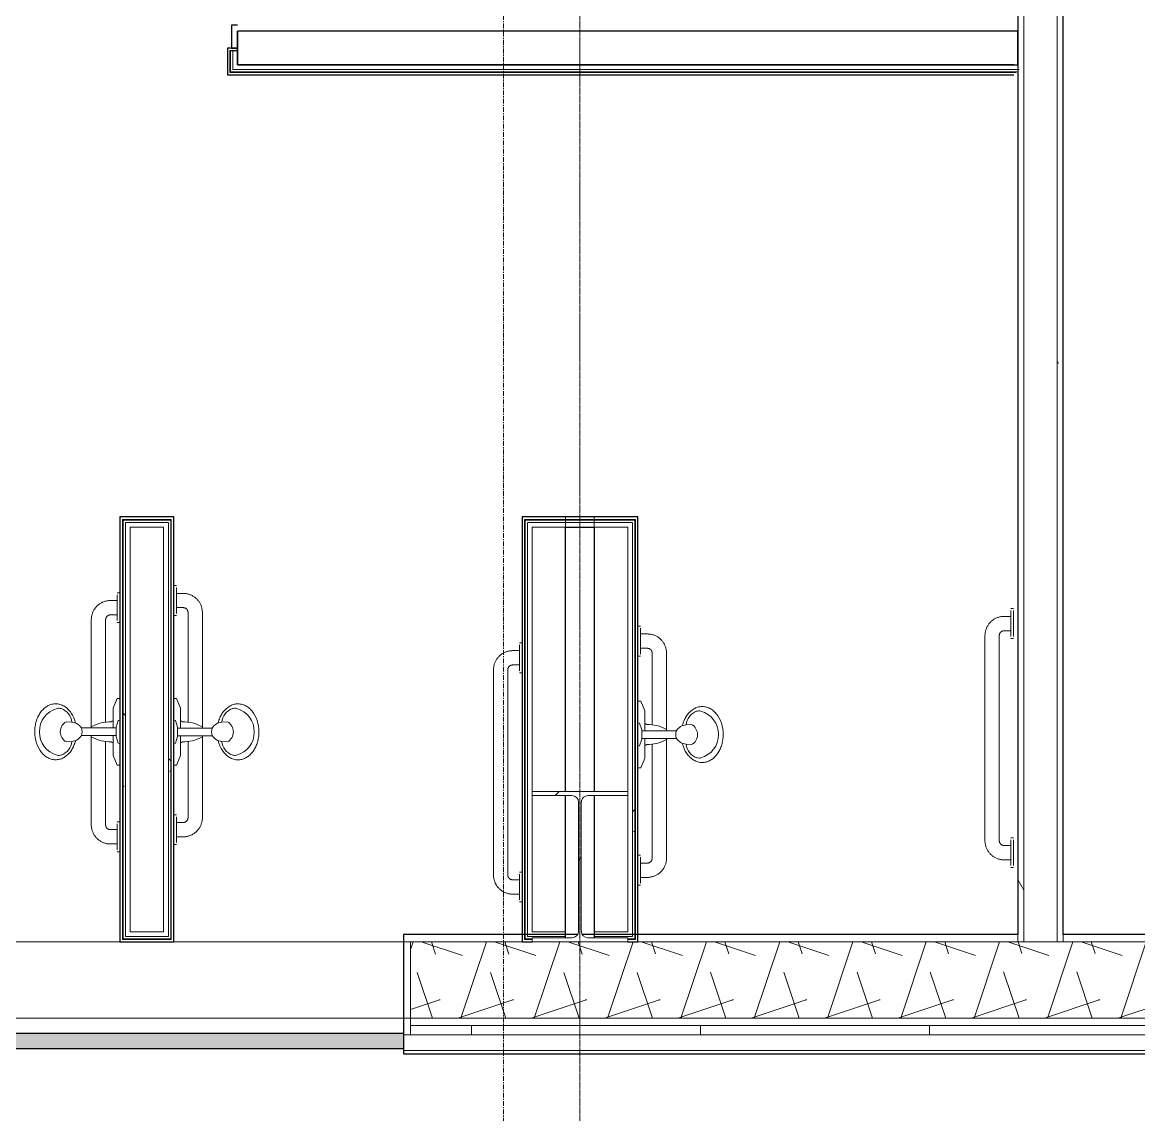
# Model space of a CAD drawing. Header units: inches. Extents: x 25557 to 33164, y -23509 to -20035.
# Drawn here: x 31565.3 to 31682.2, y -22805.4 to -22691 of the extents above; entities that cross this region are included whole.
import ezdxf

# ---------------------------------------------------------------- set-up
doc = ezdxf.new("R2010")
doc.units = ezdxf.units.IN
doc.header["$MEASUREMENT"] = 0
doc.linetypes.add('Grid Line 1_2_', pattern=[0.875, 0.5, -0.125, 0.125, -0.125])
for name, color, linetype, lineweight in [('A-WALL', 113, 'Continuous', 25), ('A-WALL-PATT', 111, 'Continuous', 25), ('I-WALL', 2, 'Continuous', 9), ('L-SITE-WALL', 31, 'Continuous', 9), ('P-SANR-FIXT', 6, 'Continuous', 9), ('Q-SPCQ', 91, 'Continuous', 9), ('S-BEAM', 12, 'Continuous', 9), ('S-COLS', 52, 'Continuous', 9), ('S-GRID', 1, 'Continuous', 9)]:
    doc.layers.add(name, color=color, linetype=linetype, lineweight=lineweight)
pattern_1 = [(296.565, (5961.12, 17.28), (0.0001, 115.19999), [12.88, -244.715]), (33.69, (5966.88, 5.76), (-0.00014, 115.19958), [20.768, -394.592]), (33.69, (6082.08, 5.76), (-0.00014, 115.19958), [20.768, -394.592]), (33.69, (6197.28, 5.76), (-0.00014, 115.19958), [20.768, -394.592]), (116.565, (5984.16, 17.28), (0.0001, 115.19999), [12.88, -244.715]), (213.69, (5978.4, 28.8), (-0.00014, 115.19958), [20.768, -394.592]), (213.69, (6093.6, 28.8), (-0.00014, 115.19958), [20.768, -394.592]), (213.69, (6208.8, 28.8), (-0.00014, 115.19958), [20.768, -394.592]), (26.565, (6007.2, 17.28), (0.0001, 115.2), [25.76, -231.836]), (26.565, (6122.4, 17.28), (0.0001, 115.2), [25.76, -231.836]), (270, (6030.24, 28.8), (115.2, 7e-15), [11.52, -103.68]), (225, (6030.24, 17.28), (-1e-14, 115.20042), [16.292, -146.626]), (135, (6018.72, 5.76), (1e-14, 115.20042), [16.292, -146.626]), (288.435, (5984.16, 51.84), (-0.00042, 115.19956), [18.215, -346.08]), (18.435, (5989.92, 34.56), (-0.0004, 115.19956), [18.215, -346.08]), (18.435, (6105.12, 34.56), (-0.0004, 115.19956), [18.215, -346.08]), (18.435, (6220.32, 34.56), (-0.0004, 115.19956), [18.215, -346.08]), (135, (6007.2, 40.32), (1e-14, 115.20042), [16.292, -146.626]), (180, (5995.68, 51.84), (-1e-14, -115.2), [11.52, -103.68]), (251.565, (5955.36, 80.64), (0.00042, 115.19956), [18.215, -346.08]), (315, (5949.6, 63.36), (-1e-14, 115.20042), [16.292, -146.626]), (71.565, (5961.12, 51.84), (0.00042, 115.19956), [18.215, -346.08]), (135, (5966.88, 69.12), (1e-14, 115.20042), [16.292, -146.626]), (225, (6001.44, 80.64), (-1e-14, 115.20042), [16.292, -146.626]), (123.69, (5989.92, 69.12), (-0.00014, 115.19958), [20.768, -394.592]), (123.69, (6105.12, 69.12), (-0.00014, 115.19958), [20.768, -394.592]), (26.565, (5978.4, 86.4), (0.0001, 115.2), [12.88, -244.715]), (26.565, (6093.6, 86.4), (0.0001, 115.2), [12.88, -244.715]), (315, (5989.92, 92.16), (-1e-14, 115.20042), [16.292, -146.626]), (213.69, (6041.76, 109.44), (-0.00014, 115.19958), [20.768, -394.592]), (213.69, (6156.96, 109.44), (-0.00014, 115.19958), [20.768, -394.592]), (213.69, (6272.16, 109.44), (-0.00014, 115.19958), [20.768, -394.592]), (296.565, (6024.48, 97.92), (0.0001, 115.19999), [12.88, -244.715]), (45, (6030.24, 86.4), (1e-14, 115.20042), [16.292, -146.626]), (90, (6041.76, 97.92), (-115.2, 7e-15), [11.52, -103.68]), (213.69, (5989.92, 115.2), (-0.00014, 115.19958), [20.768, -394.592]), (213.69, (6105.12, 115.2), (-0.00014, 115.19958), [20.768, -394.592]), (213.69, (6220.32, 115.2), (-0.00014, 115.19958), [20.768, -394.592]), (315, (5972.64, 103.68), (-1e-14, 115.20042), [8.146, -154.772]), (26.565, (5978.4, 97.92), (0.0001, 115.2), [12.88, -244.715]), (26.565, (6093.6, 97.92), (0.0001, 115.2), [12.88, -244.715]), (90, (5989.92, 103.68), (-115.2, 7e-15), [11.52, -103.68]), (333.435, (5943.84, 109.44), (-0.0001, 115.2), [12.88, -244.715]), (333.435, (6059.04, 109.44), (-0.0001, 115.2), [12.88, -244.715]), (243.435, (5955.36, 103.68), (-0.0001, 115.19999), [12.88, -244.715]), (161.565, (5949.6, 92.16), (0.0004, 115.19956), [18.215, -346.08]), (161.565, (6064.8, 92.16), (0.0004, 115.19956), [18.215, -346.08]), (161.565, (6180, 92.16), (0.0004, 115.19956), [18.215, -346.08]), (45, (5932.32, 97.92), (1e-14, 115.20042), [16.292, -146.626]), (26.565, (5938.08, 0), (0.0001, 115.2), [12.88, -244.715]), (26.565, (6053.28, 0), (0.0001, 115.2), [12.88, -244.715]), (116.565, (5949.6, 5.76), (0.0001, 115.19999), [12.88, -244.715]), (206.565, (5943.84, 17.28), (0.0001, 115.2), [12.88, -244.715]), (206.565, (6059.04, 17.28), (0.0001, 115.2), [12.88, -244.715]), (296.565, (5932.32, 11.52), (0.0001, 115.19999), [12.88, -244.715]), (14.036, (6018.72, 51.84), (0.0005, 115.19957), [23.749, -451.233]), (14.036, (6133.92, 51.84), (0.0005, 115.19957), [23.749, -451.233]), (14.036, (6249.12, 51.84), (0.0005, 115.19957), [23.749, -451.233]), (14.036, (6364.32, 51.84), (0.0005, 115.19957), [23.749, -451.233]), (135, (6041.76, 57.6), (1e-14, 115.20042), [16.292, -146.626]), (198.435, (6030.24, 69.12), (-0.0004, 115.19956), [18.215, -346.08]), (198.435, (6145.44, 69.12), (-0.0004, 115.19956), [18.215, -346.08]), (198.435, (6260.64, 69.12), (-0.0004, 115.19956), [18.215, -346.08]), (296.565, (6012.96, 63.36), (0.0001, 115.19999), [12.88, -244.715]), (333.435, (5938.08, 34.56), (-0.0001, 115.2), [12.88, -244.715]), (333.435, (6053.28, 34.56), (-0.0001, 115.2), [12.88, -244.715]), (45, (5949.6, 28.8), (1e-14, 115.20042), [8.146, -154.772]), (116.565, (5955.36, 34.56), (0.0001, 115.19999), [12.88, -244.715]), (225, (5949.6, 46.08), (-1e-14, 115.20042), [16.292, -146.626])]
pattern_2 = [(0, (5932.319, 0), (61.44, 15.36), [2.534, -43.546, 2.534, -43.546, -245.76]), (0, (5932.319, 0), (61.44, 15.36), [-92.16, 2.534, -89.626, 2.534, -43.546, -107.52]), (0, (5932.319, 0), (61.44, 15.36), [-230.4, 2.534, -28.186, 2.534, -74.266]), (120, (5955.359, 7.68), (-44.02215, 45.528601), [2.534, -43.546, 2.534, -43.546, -245.76]), (120, (5955.359, 7.68), (-44.02215, 45.528601), [-92.16, 2.534, -89.626, 2.534, -43.546, -107.52]), (120, (5955.359, 7.68), (-44.02215, 45.528601), [-230.4, 2.534, -28.186, 2.534, -74.266]), (240, (5963.039, 38.4), (-17.41785, -60.888601), [2.534, -43.546, 2.534, -43.546, -245.76]), (240, (5963.039, 38.4), (-17.41785, -60.888601), [-92.16, 2.534, -89.626, 2.534, -43.546, -107.52]), (240, (5963.039, 38.4), (-17.41785, -60.888601), [-230.4, 2.534, -28.186, 2.534, -74.266])]

# ---------------------------------------------------------------- blocks, each defined once
blk = doc.blocks.new('Shower-Kohler-Devonshire-T396_4X - Oil Rubbed Bronze-74810-Overall Floor Plan')
at = {"layer": 'P-SANR-FIXT', "color": 7}
for p, q in [((25348.99, -22762.82), (25349.39, -22761.8)), ((25349.39, -22761.8), (25349.7, -22761.8)), ((25348.99, -22764.9), (25348.99, -22762.82)), ((25344.66, -22764.3), (25344.08, -22764.25)), ((25348.79, -22764.26), (25348.88, -22764.19)), ((25348.88, -22764.19), (25348.99, -22764.18)), ((25348.99, -22764.18), (25348.99, -22764.9)), ((25349.52, -22764.11), (25349.29, -22764.81)), ((25349.29, -22764.81), (25349.29, -22765.8)), ((25349.7, -22764.08), (25349.52, -22764.11)), ((25349.7, -22766.53), (25349.7, -22764.08)), ((25349.29, -22764.9), (25345.66, -22764.9)), ((25345.66, -22765.7), (25349.29, -22765.7)), ((25348.99, -22765.7), (25348.99, -22766.43)), ((25348.99, -22767.79), (25348.99, -22765.7)), ((25349.29, -22765.7), (25349.29, -22764.9)), ((25349.29, -22765.8), (25349.52, -22766.5)), ((25344.66, -22766.31), (25344.08, -22766.36)), ((25348.88, -22766.42), (25348.79, -22766.35)), ((25348.99, -22766.43), (25348.88, -22766.42)), ((25349.52, -22766.5), (25349.7, -22766.53)), ((25349.39, -22768.8), (25348.99, -22767.79)), ((25349.7, -22768.8), (25349.39, -22768.8))]:
    blk.add_line(p, q, dxfattribs=at)
for centre, radius, start, end in [((25343.73, -22765.24), 2.46, 104.2492, 181.4021), ((25343.3, -22763.57), 0.733, 70.6758, 104.2492), ((25342.99, -22764.46), 1.68, 5.4779, 70.6758), ((25344.65, -22765.3), 1.2, 118.3395, 241.6605), ((25344.61, -22765.51), 1.21, 30.1013, 87.8987), ((25346.76, -22764.83), 0.0912, 90, 180), ((25348.64, -22768.13), 3.87, 87.8961, 119.0484), ((25343.73, -22765.36), 2.46, 178.5979, 255.7508), ((25344.61, -22765.1), 1.21, 272.1013, 329.8987), ((25344.58, -22765.3), 1.15, 339.669, 20.331), ((25346.76, -22765.77), 0.0912, 180, 270), ((25348.64, -22762.48), 3.87, 240.9516, 272.1039), ((25342.99, -22766.15), 1.68, 289.3242, 354.5221), ((25343.3, -22767.04), 0.733, 255.7508, 289.3242)]:
    blk.add_arc(centre, radius, start, end, dxfattribs=at)
for points, knots in [([(25342.96, -22768.23), (25342.81, -22768.23), (25342.51, -22768.19), (25342.06, -22768), (25341.66, -22767.69), (25341.21, -22767.14), (25340.81, -22766.24), (25340.74, -22765.31), (25340.81, -22764.73), (25340.86, -22764.47), (25340.92, -22764.22), (25341, -22763.97), (25341.1, -22763.74), (25341.22, -22763.52), (25341.35, -22763.31), (25341.49, -22763.12), (25341.65, -22762.95), (25341.81, -22762.8), (25341.99, -22762.67), (25342.18, -22762.56), (25342.37, -22762.48), (25342.63, -22762.4), (25342.83, -22762.37), (25342.96, -22762.37)], [0, 0, 0, 0, 0.066667, 0.133333, 0.2, 0.266667, 0.4, 0.533333, 0.5625, 0.591667, 0.620833, 0.65, 0.679167, 0.708333, 0.7375, 0.766667, 0.795833, 0.825, 0.854167, 0.883333, 0.9125, 0.941667, 1, 1, 1, 1]), ([(25342.96, -22762.37), (25343.12, -22762.37), (25343.42, -22762.42), (25343.86, -22762.61), (25344.26, -22762.91), (25344.72, -22763.46), (25344.96, -22764), (25345.05, -22764.39)], [0, 0, 0, 0, 0.0666667, 0.1333333, 0.2, 0.2666667, 0.3990872, 0.3990872, 0.3990872, 0.3990872]), ([(25345.05, -22766.22), (25345.04, -22766.27), (25345, -22766.42), (25344.92, -22766.64), (25344.82, -22766.87), (25344.71, -22767.09), (25344.58, -22767.29), (25344.44, -22767.48), (25344.28, -22767.65), (25344.11, -22767.8), (25343.94, -22767.94), (25343.75, -22768.04), (25343.56, -22768.13), (25343.3, -22768.21), (25343.1, -22768.23), (25342.96, -22768.23)], [0.6009128, 0.6009128, 0.6009128, 0.6009128, 0.6208333, 0.65, 0.6791667, 0.7083333, 0.7375, 0.7666667, 0.7958333, 0.825, 0.8541667, 0.8833333, 0.9125, 0.9416667, 1, 1, 1, 1])]:
    blk.add_open_spline(points, degree=3, knots=knots, dxfattribs=at)
blk = doc.blocks.new('817_Grab_Bars - 8170-001240-V55-Overall Floor Plan')
at = {"layer": 'Q-SPCQ', "color": 7}
for p, q in [((25643.2, -22750.74), (25642.92, -22750.74)), ((25642.92, -22751.55), (25642.2, -22751.55)), ((25642.92, -22752.3), (25642.92, -22750.95)), ((25642.2, -22753.05), (25642.92, -22753.05)), ((25642.92, -22753.66), (25642.92, -22752.3)), ((25640.2, -22753.55), (25640.2, -22764.8)), ((25641.7, -22764.29), (25641.7, -22753.55)), ((25642.92, -22753.87), (25643.2, -22753.87)), ((25640.2, -22765.81), (25640.2, -22775.05)), ((25641.7, -22775.05), (25641.7, -22766.32)), ((25643.2, -22774.74), (25642.92, -22774.74)), ((25642.92, -22776.3), (25642.92, -22774.95)), ((25642.92, -22775.55), (25642.2, -22775.55)), ((25642.92, -22777.66), (25642.92, -22776.3)), ((25642.2, -22777.05), (25642.92, -22777.05)), ((25642.92, -22777.87), (25643.2, -22777.87))]:
    blk.add_line(p, q, dxfattribs=at)
at = {"layer": 'Q-SPCQ', "color": 7, "flags": 128}
for points in [[(25642.2, -22751.55), (25642.12, -22751.55), (25642.04, -22751.56), (25641.96, -22751.57), (25641.88, -22751.58), (25641.81, -22751.59), (25641.73, -22751.61), (25641.65, -22751.63), (25641.57, -22751.65), (25641.5, -22751.68), (25641.42, -22751.71), (25641.35, -22751.74), (25641.28, -22751.78), (25641.21, -22751.82), (25641.14, -22751.86), (25641.07, -22751.9), (25641.01, -22751.95), (25640.95, -22752), (25640.88, -22752.05), (25640.82, -22752.1), (25640.77, -22752.16), (25640.71, -22752.22), (25640.66, -22752.28), (25640.61, -22752.34), (25640.56, -22752.41), (25640.52, -22752.47), (25640.48, -22752.54), (25640.44, -22752.61), (25640.4, -22752.68), (25640.37, -22752.75), (25640.34, -22752.83), (25640.31, -22752.9), (25640.29, -22752.98), (25640.27, -22753.06), (25640.25, -22753.13), (25640.23, -22753.21), (25640.22, -22753.29), (25640.21, -22753.37), (25640.21, -22753.45), (25640.2, -22753.53), (25640.2, -22753.55)], [(25641.7, -22753.55), (25641.7, -22753.53), (25641.7, -22753.51), (25641.71, -22753.49), (25641.71, -22753.47), (25641.71, -22753.45), (25641.72, -22753.43), (25641.72, -22753.41), (25641.73, -22753.4), (25641.73, -22753.38), (25641.74, -22753.36), (25641.75, -22753.34), (25641.76, -22753.32), (25641.77, -22753.3), (25641.78, -22753.29), (25641.79, -22753.27), (25641.8, -22753.25), (25641.81, -22753.24), (25641.83, -22753.22), (25641.84, -22753.21), (25641.85, -22753.19), (25641.87, -22753.18), (25641.88, -22753.17), (25641.9, -22753.16), (25641.92, -22753.14), (25641.93, -22753.13), (25641.95, -22753.12), (25641.97, -22753.11), (25641.98, -22753.1), (25642, -22753.09), (25642.02, -22753.09), (25642.04, -22753.08), (25642.06, -22753.07), (25642.08, -22753.07), (25642.1, -22753.06), (25642.12, -22753.06), (25642.14, -22753.06), (25642.16, -22753.05), (25642.18, -22753.05), (25642.2, -22753.05), (25642.2, -22753.05)], [(25640.2, -22775.05), (25640.2, -22775.13), (25640.21, -22775.21), (25640.22, -22775.29), (25640.23, -22775.37), (25640.24, -22775.45), (25640.26, -22775.53), (25640.28, -22775.61), (25640.3, -22775.68), (25640.33, -22775.76), (25640.36, -22775.83), (25640.39, -22775.9), (25640.43, -22775.98), (25640.47, -22776.05), (25640.51, -22776.12), (25640.55, -22776.18), (25640.6, -22776.25), (25640.65, -22776.31), (25640.7, -22776.37), (25640.75, -22776.43), (25640.81, -22776.49), (25640.87, -22776.54), (25640.93, -22776.59), (25640.99, -22776.64), (25641.06, -22776.69), (25641.12, -22776.74), (25641.19, -22776.78), (25641.26, -22776.82), (25641.33, -22776.85), (25641.4, -22776.89), (25641.48, -22776.92), (25641.55, -22776.94), (25641.63, -22776.97), (25641.71, -22776.99), (25641.78, -22777.01), (25641.86, -22777.02), (25641.94, -22777.04), (25642.02, -22777.04), (25642.1, -22777.05), (25642.18, -22777.05), (25642.2, -22777.05)], [(25642.2, -22775.55), (25642.18, -22775.55), (25642.16, -22775.55), (25642.14, -22775.55), (25642.12, -22775.55), (25642.1, -22775.54), (25642.08, -22775.54), (25642.06, -22775.53), (25642.05, -22775.53), (25642.03, -22775.52), (25642.01, -22775.51), (25641.99, -22775.51), (25641.97, -22775.5), (25641.95, -22775.49), (25641.94, -22775.48), (25641.92, -22775.47), (25641.9, -22775.45), (25641.89, -22775.44), (25641.87, -22775.43), (25641.86, -22775.42), (25641.84, -22775.4), (25641.83, -22775.39), (25641.82, -22775.37), (25641.8, -22775.36), (25641.79, -22775.34), (25641.78, -22775.32), (25641.77, -22775.31), (25641.76, -22775.29), (25641.75, -22775.27), (25641.74, -22775.25), (25641.74, -22775.23), (25641.73, -22775.22), (25641.72, -22775.2), (25641.72, -22775.18), (25641.71, -22775.16), (25641.71, -22775.14), (25641.71, -22775.12), (25641.7, -22775.1), (25641.7, -22775.08), (25641.7, -22775.06), (25641.7, -22775.05)]]:
    blk.add_lwpolyline(points, dxfattribs=at)
blk = doc.blocks.new('817_Grab_Bars - 8170-001240-V56-Overall Floor Plan')
at = {"layer": 'Q-SPCQ', "color": 7}
for p, q in [((25649.11, -22749.99), (25648.83, -22749.99)), ((25649.11, -22750.2), (25649.11, -22751.55)), ((25649.83, -22750.8), (25649.11, -22750.8)), ((25649.11, -22751.55), (25649.11, -22752.91)), ((25648.83, -22753.12), (25649.11, -22753.12)), ((25649.11, -22752.3), (25649.83, -22752.3)), ((25650.33, -22752.8), (25650.33, -22764.29)), ((25651.83, -22764.8), (25651.83, -22752.8)), ((25651.83, -22774.3), (25651.83, -22765.81)), ((25650.33, -22766.32), (25650.33, -22774.3)), ((25649.11, -22773.99), (25648.83, -22773.99)), ((25649.11, -22774.2), (25649.11, -22775.55)), ((25649.83, -22774.8), (25649.11, -22774.8)), ((25649.11, -22775.55), (25649.11, -22776.91)), ((25649.11, -22776.3), (25649.83, -22776.3)), ((25648.83, -22777.12), (25649.11, -22777.12))]:
    blk.add_line(p, q, dxfattribs=at)
at = {"layer": 'Q-SPCQ', "color": 7, "flags": 128}
for points in [[(25651.83, -22752.8), (25651.83, -22752.72), (25651.82, -22752.64), (25651.81, -22752.56), (25651.8, -22752.48), (25651.79, -22752.41), (25651.77, -22752.33), (25651.75, -22752.25), (25651.73, -22752.17), (25651.7, -22752.1), (25651.67, -22752.02), (25651.64, -22751.95), (25651.6, -22751.88), (25651.56, -22751.81), (25651.52, -22751.74), (25651.48, -22751.67), (25651.43, -22751.61), (25651.38, -22751.55), (25651.33, -22751.48), (25651.28, -22751.42), (25651.22, -22751.37), (25651.16, -22751.31), (25651.1, -22751.26), (25651.04, -22751.21), (25650.97, -22751.16), (25650.91, -22751.12), (25650.84, -22751.08), (25650.77, -22751.04), (25650.7, -22751), (25650.63, -22750.97), (25650.55, -22750.94), (25650.48, -22750.91), (25650.4, -22750.89), (25650.32, -22750.87), (25650.25, -22750.85), (25650.17, -22750.83), (25650.09, -22750.82), (25650.01, -22750.81), (25649.93, -22750.81), (25649.85, -22750.8), (25649.83, -22750.8)], [(25649.83, -22752.3), (25649.85, -22752.3), (25649.87, -22752.3), (25649.89, -22752.31), (25649.91, -22752.31), (25649.93, -22752.31), (25649.95, -22752.32), (25649.97, -22752.32), (25649.99, -22752.33), (25650, -22752.33), (25650.02, -22752.34), (25650.04, -22752.35), (25650.06, -22752.36), (25650.08, -22752.37), (25650.09, -22752.38), (25650.11, -22752.39), (25650.13, -22752.4), (25650.14, -22752.41), (25650.16, -22752.43), (25650.17, -22752.44), (25650.19, -22752.45), (25650.2, -22752.47), (25650.21, -22752.48), (25650.23, -22752.5), (25650.24, -22752.52), (25650.25, -22752.53), (25650.26, -22752.55), (25650.27, -22752.57), (25650.28, -22752.58), (25650.29, -22752.6), (25650.29, -22752.62), (25650.3, -22752.64), (25650.31, -22752.66), (25650.31, -22752.68), (25650.32, -22752.7), (25650.32, -22752.72), (25650.32, -22752.74), (25650.33, -22752.76), (25650.33, -22752.78), (25650.33, -22752.8), (25650.33, -22752.8)], [(25649.83, -22776.3), (25649.91, -22776.3), (25649.99, -22776.3), (25650.07, -22776.29), (25650.15, -22776.28), (25650.23, -22776.26), (25650.3, -22776.25), (25650.38, -22776.22), (25650.46, -22776.2), (25650.53, -22776.17), (25650.61, -22776.14), (25650.68, -22776.11), (25650.75, -22776.08), (25650.82, -22776.04), (25650.89, -22776), (25650.96, -22775.95), (25651.02, -22775.91), (25651.09, -22775.86), (25651.15, -22775.81), (25651.21, -22775.75), (25651.26, -22775.7), (25651.32, -22775.64), (25651.37, -22775.58), (25651.42, -22775.51), (25651.47, -22775.45), (25651.51, -22775.38), (25651.55, -22775.32), (25651.59, -22775.25), (25651.63, -22775.17), (25651.66, -22775.1), (25651.69, -22775.03), (25651.72, -22774.95), (25651.74, -22774.88), (25651.77, -22774.8), (25651.78, -22774.72), (25651.8, -22774.64), (25651.81, -22774.56), (25651.82, -22774.48), (25651.83, -22774.4), (25651.83, -22774.32), (25651.83, -22774.3)], [(25650.33, -22774.3), (25650.33, -22774.32), (25650.33, -22774.34), (25650.32, -22774.36), (25650.32, -22774.38), (25650.32, -22774.4), (25650.31, -22774.42), (25650.31, -22774.44), (25650.3, -22774.46), (25650.3, -22774.48), (25650.29, -22774.5), (25650.28, -22774.52), (25650.27, -22774.53), (25650.26, -22774.55), (25650.25, -22774.57), (25650.24, -22774.59), (25650.23, -22774.6), (25650.22, -22774.62), (25650.2, -22774.63), (25650.19, -22774.65), (25650.18, -22774.66), (25650.16, -22774.68), (25650.15, -22774.69), (25650.13, -22774.7), (25650.11, -22774.71), (25650.1, -22774.72), (25650.08, -22774.73), (25650.06, -22774.74), (25650.05, -22774.75), (25650.03, -22774.76), (25650.01, -22774.77), (25649.99, -22774.78), (25649.97, -22774.78), (25649.95, -22774.79), (25649.93, -22774.79), (25649.91, -22774.8), (25649.89, -22774.8), (25649.87, -22774.8), (25649.85, -22774.8), (25649.83, -22774.8), (25649.83, -22774.8)]]:
    blk.add_lwpolyline(points, dxfattribs=at)
blk = doc.blocks.new('817_Grab_Bars - 8170-001240-V41-Overall Floor Plan')
at = {"layer": 'Q-SPCQ', "color": 7}
for p, q in [((25522.42, -22655.05), (25522.14, -22655.05)), ((25522.42, -22655.26), (25522.42, -22656.62)), ((25523.14, -22655.87), (25522.42, -22655.87)), ((25522.42, -22656.62), (25522.42, -22657.97)), ((25522.14, -22658.18), (25522.42, -22658.18)), ((25522.42, -22657.37), (25523.14, -22657.37)), ((25523.64, -22657.87), (25523.64, -22679.37)), ((25525.14, -22679.37), (25525.14, -22657.87)), ((25522.42, -22679.05), (25522.14, -22679.05)), ((25522.42, -22679.26), (25522.42, -22680.62)), ((25523.14, -22679.87), (25522.42, -22679.87)), ((25522.42, -22680.62), (25522.42, -22681.97)), ((25522.42, -22681.37), (25523.14, -22681.37)), ((25522.14, -22682.18), (25522.42, -22682.18))]:
    blk.add_line(p, q, dxfattribs=at)
at = {"layer": 'Q-SPCQ', "color": 7, "flags": 128}
for points in [[(25525.14, -22657.87), (25525.14, -22657.79), (25525.13, -22657.71), (25525.13, -22657.63), (25525.11, -22657.55), (25525.1, -22657.47), (25525.08, -22657.39), (25525.06, -22657.31), (25525.04, -22657.24), (25525.01, -22657.16), (25524.98, -22657.09), (25524.95, -22657.01), (25524.91, -22656.94), (25524.88, -22656.87), (25524.83, -22656.8), (25524.79, -22656.74), (25524.74, -22656.67), (25524.7, -22656.61), (25524.64, -22656.55), (25524.59, -22656.49), (25524.53, -22656.43), (25524.48, -22656.38), (25524.41, -22656.32), (25524.35, -22656.27), (25524.29, -22656.23), (25524.22, -22656.18), (25524.15, -22656.14), (25524.08, -22656.1), (25524.01, -22656.07), (25523.94, -22656.03), (25523.86, -22656), (25523.79, -22655.97), (25523.71, -22655.95), (25523.64, -22655.93), (25523.56, -22655.91), (25523.48, -22655.89), (25523.4, -22655.88), (25523.32, -22655.87), (25523.24, -22655.87), (25523.16, -22655.87), (25523.14, -22655.87)], [(25523.14, -22657.37), (25523.16, -22657.37), (25523.18, -22657.37), (25523.2, -22657.37), (25523.22, -22657.37), (25523.24, -22657.38), (25523.26, -22657.38), (25523.28, -22657.38), (25523.3, -22657.39), (25523.32, -22657.4), (25523.33, -22657.4), (25523.35, -22657.41), (25523.37, -22657.42), (25523.39, -22657.43), (25523.41, -22657.44), (25523.42, -22657.45), (25523.44, -22657.46), (25523.45, -22657.48), (25523.47, -22657.49), (25523.48, -22657.5), (25523.5, -22657.52), (25523.51, -22657.53), (25523.53, -22657.55), (25523.54, -22657.56), (25523.55, -22657.58), (25523.56, -22657.6), (25523.57, -22657.61), (25523.58, -22657.63), (25523.59, -22657.65), (25523.6, -22657.67), (25523.61, -22657.68), (25523.61, -22657.7), (25523.62, -22657.72), (25523.62, -22657.74), (25523.63, -22657.76), (25523.63, -22657.78), (25523.64, -22657.8), (25523.64, -22657.82), (25523.64, -22657.84), (25523.64, -22657.86), (25523.64, -22657.87)], [(25523.14, -22681.37), (25523.22, -22681.36), (25523.3, -22681.36), (25523.38, -22681.35), (25523.46, -22681.34), (25523.54, -22681.33), (25523.62, -22681.31), (25523.69, -22681.29), (25523.77, -22681.26), (25523.84, -22681.24), (25523.92, -22681.21), (25523.99, -22681.17), (25524.06, -22681.14), (25524.13, -22681.1), (25524.2, -22681.06), (25524.27, -22681.02), (25524.33, -22680.97), (25524.4, -22680.92), (25524.46, -22680.87), (25524.52, -22680.81), (25524.57, -22680.76), (25524.63, -22680.7), (25524.68, -22680.64), (25524.73, -22680.58), (25524.78, -22680.51), (25524.82, -22680.45), (25524.87, -22680.38), (25524.9, -22680.31), (25524.94, -22680.24), (25524.97, -22680.16), (25525, -22680.09), (25525.03, -22680.01), (25525.06, -22679.94), (25525.08, -22679.86), (25525.1, -22679.78), (25525.11, -22679.71), (25525.12, -22679.63), (25525.13, -22679.55), (25525.14, -22679.47), (25525.14, -22679.39), (25525.14, -22679.37)], [(25523.64, -22679.37), (25523.64, -22679.39), (25523.64, -22679.41), (25523.64, -22679.43), (25523.63, -22679.44), (25523.63, -22679.46), (25523.63, -22679.48), (25523.62, -22679.5), (25523.61, -22679.52), (25523.61, -22679.54), (25523.6, -22679.56), (25523.59, -22679.58), (25523.58, -22679.6), (25523.57, -22679.61), (25523.56, -22679.63), (25523.55, -22679.65), (25523.54, -22679.66), (25523.53, -22679.68), (25523.52, -22679.7), (25523.5, -22679.71), (25523.49, -22679.72), (25523.47, -22679.74), (25523.46, -22679.75), (25523.44, -22679.76), (25523.43, -22679.77), (25523.41, -22679.79), (25523.39, -22679.8), (25523.38, -22679.81), (25523.36, -22679.82), (25523.34, -22679.82), (25523.32, -22679.83), (25523.3, -22679.84), (25523.28, -22679.84), (25523.26, -22679.85), (25523.24, -22679.85), (25523.23, -22679.86), (25523.21, -22679.86), (25523.19, -22679.86), (25523.17, -22679.86), (25523.15, -22679.87), (25523.14, -22679.87)]]:
    blk.add_lwpolyline(points, dxfattribs=at)
blk = doc.blocks.new('817_Grab_Bars - 8170-001240-V57-Overall Floor Plan')
at = {"layer": 'Q-SPCQ', "color": 7}
for p, q in [((25697.73, -22754.24), (25697.45, -22754.24)), ((25697.73, -22754.45), (25697.73, -22755.8)), ((25698.45, -22755.05), (25697.73, -22755.05)), ((25697.73, -22755.8), (25697.73, -22757.16)), ((25697.73, -22756.55), (25698.45, -22756.55)), ((25697.45, -22757.37), (25697.73, -22757.37)), ((25698.95, -22757.05), (25698.95, -22764.57)), ((25700.45, -22765.08), (25700.45, -22757.05)), ((25698.95, -22766.6), (25698.95, -22778.55)), ((25700.45, -22778.55), (25700.45, -22766.09)), ((25697.73, -22778.24), (25697.45, -22778.24)), ((25697.73, -22778.45), (25697.73, -22779.8)), ((25698.45, -22779.05), (25697.73, -22779.05)), ((25697.73, -22779.8), (25697.73, -22781.16)), ((25697.73, -22780.55), (25698.45, -22780.55)), ((25697.45, -22781.37), (25697.73, -22781.37))]:
    blk.add_line(p, q, dxfattribs=at)
at = {"layer": 'Q-SPCQ', "color": 7, "flags": 128}
for points in [[(25700.45, -22757.05), (25700.45, -22756.97), (25700.45, -22756.89), (25700.44, -22756.81), (25700.43, -22756.73), (25700.41, -22756.66), (25700.4, -22756.58), (25700.37, -22756.5), (25700.35, -22756.42), (25700.32, -22756.35), (25700.29, -22756.27), (25700.26, -22756.2), (25700.23, -22756.13), (25700.19, -22756.06), (25700.15, -22755.99), (25700.1, -22755.92), (25700.06, -22755.86), (25700.01, -22755.8), (25699.96, -22755.73), (25699.9, -22755.67), (25699.85, -22755.62), (25699.79, -22755.56), (25699.73, -22755.51), (25699.66, -22755.46), (25699.6, -22755.41), (25699.53, -22755.37), (25699.47, -22755.33), (25699.4, -22755.29), (25699.32, -22755.25), (25699.25, -22755.22), (25699.18, -22755.19), (25699.1, -22755.16), (25699.03, -22755.14), (25698.95, -22755.12), (25698.87, -22755.1), (25698.79, -22755.08), (25698.71, -22755.07), (25698.63, -22755.06), (25698.55, -22755.06), (25698.47, -22755.05), (25698.45, -22755.05)], [(25698.45, -22756.55), (25698.47, -22756.55), (25698.49, -22756.55), (25698.51, -22756.56), (25698.53, -22756.56), (25698.55, -22756.56), (25698.57, -22756.57), (25698.59, -22756.57), (25698.61, -22756.58), (25698.63, -22756.58), (25698.65, -22756.59), (25698.67, -22756.6), (25698.68, -22756.61), (25698.7, -22756.62), (25698.72, -22756.63), (25698.74, -22756.64), (25698.75, -22756.65), (25698.77, -22756.66), (25698.78, -22756.68), (25698.8, -22756.69), (25698.81, -22756.7), (25698.83, -22756.72), (25698.84, -22756.73), (25698.85, -22756.75), (25698.86, -22756.77), (25698.87, -22756.78), (25698.88, -22756.8), (25698.89, -22756.82), (25698.9, -22756.83), (25698.91, -22756.85), (25698.92, -22756.87), (25698.93, -22756.89), (25698.93, -22756.91), (25698.94, -22756.93), (25698.94, -22756.95), (25698.95, -22756.97), (25698.95, -22756.99), (25698.95, -22757.01), (25698.95, -22757.03), (25698.95, -22757.05), (25698.95, -22757.05)], [(25698.45, -22780.55), (25698.53, -22780.55), (25698.61, -22780.55), (25698.69, -22780.54), (25698.77, -22780.53), (25698.85, -22780.51), (25698.93, -22780.5), (25699.01, -22780.47), (25699.08, -22780.45), (25699.16, -22780.42), (25699.23, -22780.39), (25699.3, -22780.36), (25699.38, -22780.33), (25699.45, -22780.29), (25699.52, -22780.25), (25699.58, -22780.2), (25699.65, -22780.16), (25699.71, -22780.11), (25699.77, -22780.06), (25699.83, -22780), (25699.89, -22779.95), (25699.94, -22779.89), (25699.99, -22779.83), (25700.04, -22779.76), (25700.09, -22779.7), (25700.14, -22779.63), (25700.18, -22779.57), (25700.22, -22779.5), (25700.25, -22779.42), (25700.29, -22779.35), (25700.32, -22779.28), (25700.34, -22779.2), (25700.37, -22779.13), (25700.39, -22779.05), (25700.41, -22778.97), (25700.42, -22778.89), (25700.44, -22778.81), (25700.44, -22778.73), (25700.45, -22778.65), (25700.45, -22778.57), (25700.45, -22778.55)], [(25698.95, -22778.55), (25698.95, -22778.57), (25698.95, -22778.59), (25698.95, -22778.61), (25698.95, -22778.63), (25698.94, -22778.65), (25698.94, -22778.67), (25698.93, -22778.69), (25698.93, -22778.71), (25698.92, -22778.73), (25698.91, -22778.75), (25698.91, -22778.77), (25698.9, -22778.78), (25698.89, -22778.8), (25698.88, -22778.82), (25698.87, -22778.84), (25698.85, -22778.85), (25698.84, -22778.87), (25698.83, -22778.88), (25698.82, -22778.9), (25698.8, -22778.91), (25698.79, -22778.93), (25698.77, -22778.94), (25698.76, -22778.95), (25698.74, -22778.96), (25698.72, -22778.97), (25698.71, -22778.98), (25698.69, -22778.99), (25698.67, -22779), (25698.65, -22779.01), (25698.63, -22779.02), (25698.62, -22779.03), (25698.6, -22779.03), (25698.58, -22779.04), (25698.56, -22779.04), (25698.54, -22779.05), (25698.52, -22779.05), (25698.5, -22779.05), (25698.48, -22779.05), (25698.46, -22779.05), (25698.45, -22779.05)]]:
    blk.add_lwpolyline(points, dxfattribs=at)
blk = doc.blocks.new('817_Grab_Bars - 8170-001240-25748-Overall Floor Plan')
at = {"layer": 'Q-SPCQ', "color": 7}
for p, q in [((25491.05, -22688.3), (25469.55, -22688.3)), ((25469.55, -22689.8), (25491.05, -22689.8)), ((25466.73, -22691.02), (25466.73, -22691.3)), ((25466.94, -22691.02), (25468.3, -22691.02)), ((25467.55, -22690.3), (25467.55, -22691.02)), ((25468.3, -22691.02), (25469.65, -22691.02)), ((25469.05, -22691.02), (25469.05, -22690.3)), ((25469.86, -22691.3), (25469.86, -22691.02)), ((25490.73, -22691.02), (25490.73, -22691.3)), ((25490.94, -22691.02), (25492.3, -22691.02)), ((25491.55, -22690.3), (25491.55, -22691.02)), ((25492.3, -22691.02), (25493.65, -22691.02)), ((25493.05, -22691.02), (25493.05, -22690.3)), ((25493.86, -22691.3), (25493.86, -22691.02)), ((25468.3, -22691.3), (25466.94, -22691.3)), ((25469.65, -22691.3), (25468.3, -22691.3)), ((25492.3, -22691.3), (25490.94, -22691.3)), ((25493.65, -22691.3), (25492.3, -22691.3))]:
    blk.add_line(p, q, dxfattribs=at)
at = {"layer": 'Q-SPCQ', "color": 7, "flags": 128}
for points in [[(25469.55, -22688.3), (25469.47, -22688.3), (25469.39, -22688.31), (25469.31, -22688.32), (25469.23, -22688.33), (25469.15, -22688.34), (25469.07, -22688.36), (25468.99, -22688.38), (25468.92, -22688.4), (25468.84, -22688.43), (25468.77, -22688.46), (25468.69, -22688.49), (25468.62, -22688.53), (25468.55, -22688.57), (25468.48, -22688.61), (25468.42, -22688.65), (25468.35, -22688.7), (25468.29, -22688.75), (25468.23, -22688.8), (25468.17, -22688.85), (25468.11, -22688.91), (25468.06, -22688.97), (25468, -22689.03), (25467.96, -22689.09), (25467.91, -22689.16), (25467.86, -22689.22), (25467.82, -22689.29), (25467.78, -22689.36), (25467.75, -22689.43), (25467.71, -22689.5), (25467.68, -22689.58), (25467.65, -22689.65), (25467.63, -22689.73), (25467.61, -22689.81), (25467.59, -22689.88), (25467.58, -22689.96), (25467.56, -22690.04), (25467.55, -22690.12), (25467.55, -22690.2), (25467.55, -22690.28), (25467.55, -22690.3)], [(25493.05, -22690.3), (25493.04, -22690.22), (25493.04, -22690.14), (25493.03, -22690.06), (25493.02, -22689.98), (25493.01, -22689.91), (25492.99, -22689.83), (25492.97, -22689.75), (25492.94, -22689.67), (25492.92, -22689.6), (25492.89, -22689.52), (25492.86, -22689.45), (25492.82, -22689.38), (25492.78, -22689.31), (25492.74, -22689.24), (25492.7, -22689.17), (25492.65, -22689.11), (25492.6, -22689.05), (25492.55, -22688.98), (25492.5, -22688.92), (25492.44, -22688.87), (25492.38, -22688.81), (25492.32, -22688.76), (25492.26, -22688.71), (25492.19, -22688.66), (25492.13, -22688.62), (25492.06, -22688.58), (25491.99, -22688.54), (25491.92, -22688.5), (25491.85, -22688.47), (25491.77, -22688.44), (25491.7, -22688.41), (25491.62, -22688.39), (25491.54, -22688.37), (25491.46, -22688.35), (25491.39, -22688.33), (25491.31, -22688.32), (25491.23, -22688.31), (25491.15, -22688.31), (25491.07, -22688.3), (25491.05, -22688.3)], [(25469.05, -22690.3), (25469.05, -22690.28), (25469.05, -22690.26), (25469.05, -22690.24), (25469.05, -22690.22), (25469.06, -22690.2), (25469.06, -22690.18), (25469.07, -22690.16), (25469.07, -22690.15), (25469.08, -22690.13), (25469.09, -22690.11), (25469.09, -22690.09), (25469.1, -22690.07), (25469.11, -22690.05), (25469.12, -22690.04), (25469.13, -22690.02), (25469.15, -22690), (25469.16, -22689.99), (25469.17, -22689.97), (25469.18, -22689.96), (25469.2, -22689.94), (25469.21, -22689.93), (25469.23, -22689.92), (25469.24, -22689.91), (25469.26, -22689.89), (25469.28, -22689.88), (25469.29, -22689.87), (25469.31, -22689.86), (25469.33, -22689.85), (25469.35, -22689.84), (25469.37, -22689.84), (25469.38, -22689.83), (25469.4, -22689.82), (25469.42, -22689.82), (25469.44, -22689.81), (25469.46, -22689.81), (25469.48, -22689.81), (25469.5, -22689.8), (25469.52, -22689.8), (25469.54, -22689.8), (25469.55, -22689.8)], [(25491.05, -22689.8), (25491.07, -22689.8), (25491.09, -22689.8), (25491.11, -22689.81), (25491.13, -22689.81), (25491.15, -22689.81), (25491.17, -22689.82), (25491.18, -22689.82), (25491.2, -22689.83), (25491.22, -22689.83), (25491.24, -22689.84), (25491.26, -22689.85), (25491.28, -22689.86), (25491.29, -22689.87), (25491.31, -22689.88), (25491.33, -22689.89), (25491.35, -22689.9), (25491.36, -22689.91), (25491.38, -22689.93), (25491.39, -22689.94), (25491.41, -22689.95), (25491.42, -22689.97), (25491.43, -22689.98), (25491.44, -22690), (25491.46, -22690.02), (25491.47, -22690.03), (25491.48, -22690.05), (25491.49, -22690.07), (25491.5, -22690.08), (25491.5, -22690.1), (25491.51, -22690.12), (25491.52, -22690.14), (25491.53, -22690.16), (25491.53, -22690.18), (25491.54, -22690.2), (25491.54, -22690.22), (25491.54, -22690.24), (25491.54, -22690.26), (25491.55, -22690.28), (25491.55, -22690.3), (25491.55, -22690.3)]]:
    blk.add_lwpolyline(points, dxfattribs=at)
blk = doc.blocks.new('Locker Rooms and Restrooms_rvt-2-Overall Floor Plan')
at = {"layer": 'A-WALL-PATT', "lineweight": 9}
h = blk.add_hatch(dxfattribs=at)
h.set_pattern_fill('FP_39', style=0, pattern_type=2)
h.set_pattern_definition(pattern_1)
h.paths.add_polyline_path([(25643.45, -22787.05), (25643.52, -22786.99), (25643.45, -22782.12)], flags=0)
h.paths.add_polyline_path([(25648.27, -22743.12), (25648.52, -22743.05), (25643.77, -22743.12)], flags=0)
h = blk.add_hatch(dxfattribs=at)
h.set_pattern_fill('FP_39', style=0, pattern_type=2)
h.set_pattern_definition(pattern_1)
h.paths.add_polyline_path([(25643.77, -22786.99), (25648.27, -22786.99), (25648.27, -22786.74), (25643.77, -22786.74), (25643.77, -22743.37), (25648.27, -22743.37), (25648.27, -22743.12), (25643.52, -22743.12), (25643.52, -22786.99)], flags=0)
h = blk.add_hatch(dxfattribs=at)
h.set_pattern_fill('FP_39', style=0, pattern_type=2)
h.set_pattern_definition(pattern_1)
h.paths.add_polyline_path([(25648.27, -22786.99), (25648.52, -22786.99), (25648.52, -22743.12), (25648.27, -22743.12), (25648.27, -22786.74)], flags=0)
h = blk.add_hatch(dxfattribs=at)
h.set_pattern_fill('FP_39', style=0, pattern_type=2)
h.set_pattern_definition(pattern_1)
h.paths.add_polyline_path([(25696.39, -22786.99), (25697.14, -22786.99), (25697.14, -22743.12), (25692.89, -22743.12), (25692.89, -22743.37), (25696.89, -22743.39), (25696.89, -22786.74), (25692.89, -22786.74), (25692.89, -22786.87), (25696.39, -22786.87)], flags=0)
h = blk.add_hatch(dxfattribs=at)
h.set_pattern_fill('FP_39', style=0, pattern_type=2)
h.set_pattern_definition(pattern_1)
h.paths.add_polyline_path([(25697.14, -22787.05), (25696.89, -22786.99), (25696.39, -22787.05)], flags=0)
at = {"layer": 'A-WALL', "color": 7, "lineweight": 9}
for p, q in [((25654.77, -22693.93), (25654.7, -22693.93)), ((25654.7, -22693.93), (25654.7, -22696.24)), ((25655.52, -22693.93), (25654.77, -22693.93)), ((25655.52, -22693.99), (25654.77, -22693.99)), ((25654.77, -22693.99), (25654.77, -22696.18)), ((25655.02, -22693.99), (25655.02, -22695.93)), ((25654.77, -22696.24), (25654.7, -22696.24)), ((25655.02, -22696.18), (25654.77, -22696.18)), ((25655.52, -22696.24), (25654.77, -22696.24)), ((25655.52, -22695.93), (25655.02, -22695.93)), ((25655.52, -22696.18), (25655.02, -22696.18)), ((25655.52, -22695.93), (25736.83, -22695.93)), ((25655.52, -22696.18), (25736.83, -22696.18)), ((25655.52, -22696.24), (25736.83, -22696.24)), ((25736.83, -22695.93), (25737.14, -22695.93)), ((25736.83, -22696.18), (25737.08, -22696.18)), ((25736.83, -22696.24), (25737.08, -22696.24)), ((25737.08, -22696.18), (25737.14, -22696.18)), ((25737.14, -22695.93), (25737.39, -22695.93)), ((25643.52, -22743.05), (25643.45, -22743.05)), ((25643.45, -22743.05), (25643.45, -22787.05)), ((25648.52, -22743.05), (25643.52, -22743.05)), ((25643.77, -22743.12), (25643.52, -22743.12)), ((25643.52, -22743.12), (25643.52, -22786.99)), ((25648.27, -22743.12), (25643.77, -22743.12)), ((25644.27, -22743.37), (25643.77, -22743.37)), ((25643.77, -22743.37), (25643.77, -22786.74)), ((25647.77, -22743.37), (25644.27, -22743.37)), ((25648.27, -22743.37), (25647.77, -22743.37)), ((25648.52, -22743.12), (25648.27, -22743.12)), ((25648.27, -22743.37), (25648.27, -22786.74)), ((25648.58, -22743.05), (25648.52, -22743.05)), ((25648.52, -22743.12), (25648.52, -22786.99)), ((25648.58, -22743.05), (25648.58, -22787.05)), ((25685.64, -22743.05), (25685.58, -22743.05)), ((25685.58, -22743.05), (25685.58, -22787.05)), ((25689.89, -22743.05), (25685.64, -22743.05)), ((25685.89, -22743.12), (25685.64, -22743.12)), ((25685.64, -22743.12), (25685.64, -22786.99)), ((25689.89, -22743.12), (25685.89, -22743.12)), ((25686.39, -22743.37), (25685.89, -22743.37)), ((25685.89, -22743.37), (25685.89, -22786.74)), ((25689.89, -22743.37), (25686.39, -22743.37)), ((25689.89, -22743.05), (25689.89, -22742.8)), ((25689.89, -22742.8), (25689.89, -22743.05)), ((25689.89, -22743.12), (25689.89, -22743.05)), ((25692.89, -22743.05), (25689.89, -22743.05)), ((25689.89, -22743.05), (25689.89, -22743.12)), ((25689.89, -22743.37), (25689.89, -22743.12)), ((25692.89, -22743.12), (25689.89, -22743.12)), ((25689.89, -22743.12), (25689.89, -22743.37)), ((25689.89, -22743.87), (25689.89, -22743.37)), ((25692.89, -22743.37), (25689.89, -22743.37)), ((25689.89, -22743.37), (25689.89, -22743.87)), ((25692.89, -22742.8), (25692.89, -22743.05)), ((25692.89, -22743.05), (25692.89, -22742.8)), ((25697.14, -22743.05), (25692.89, -22743.05)), ((25692.89, -22743.05), (25692.89, -22743.12)), ((25692.89, -22743.12), (25692.89, -22743.05)), ((25696.89, -22743.12), (25692.89, -22743.12)), ((25692.89, -22743.12), (25692.89, -22743.37)), ((25692.89, -22743.37), (25692.89, -22743.12)), ((25696.39, -22743.37), (25692.89, -22743.37)), ((25692.89, -22743.37), (25692.89, -22743.87)), ((25692.89, -22743.87), (25692.89, -22743.37)), ((25696.89, -22743.37), (25696.39, -22743.37)), ((25697.14, -22743.12), (25696.89, -22743.12)), ((25696.89, -22743.37), (25696.89, -22786.74)), ((25697.2, -22743.05), (25697.14, -22743.05)), ((25697.14, -22743.12), (25697.14, -22786.99)), ((25697.2, -22743.05), (25697.2, -22787.05)), ((25647.77, -22743.87), (25644.27, -22743.87)), ((25644.27, -22743.87), (25644.27, -22786.24)), ((25647.77, -22743.87), (25647.77, -22786.24)), ((25686.39, -22743.87), (25686.39, -22771.55)), ((25689.89, -22743.87), (25686.39, -22743.87)), ((25696.39, -22743.87), (25692.89, -22743.87)), ((25696.39, -22743.87), (25696.39, -22771.55)), ((25686.39, -22771.99), (25686.39, -22786.24)), ((25696.39, -22771.99), (25696.39, -22786.24)), ((25643.45, -22787.05), (25643.52, -22787.05)), ((25643.52, -22786.99), (25643.77, -22786.99)), ((25643.52, -22787.05), (25648.52, -22787.05)), ((25643.77, -22786.74), (25644.27, -22786.74)), ((25643.77, -22786.99), (25648.27, -22786.99)), ((25644.27, -22786.24), (25647.77, -22786.24)), ((25644.27, -22786.74), (25647.77, -22786.74)), ((25647.77, -22786.74), (25648.27, -22786.74)), ((25648.27, -22786.99), (25648.52, -22786.99)), ((25648.52, -22787.05), (25648.58, -22787.05)), ((25685.58, -22787.05), (25685.64, -22787.05)), ((25685.64, -22786.99), (25685.89, -22786.99)), ((25685.64, -22787.05), (25686.39, -22787.05)), ((25685.89, -22786.74), (25686.39, -22786.74)), ((25685.89, -22786.99), (25686.39, -22786.99)), ((25686.39, -22786.24), (25689.89, -22786.24)), ((25686.39, -22786.74), (25689.89, -22786.74)), ((25692.89, -22786.24), (25696.39, -22786.24)), ((25692.89, -22786.74), (25696.39, -22786.74)), ((25696.39, -22786.74), (25696.89, -22786.74)), ((25696.39, -22786.99), (25696.89, -22786.99)), ((25696.39, -22787.05), (25697.14, -22787.05)), ((25696.89, -22786.99), (25697.14, -22786.99)), ((25697.14, -22787.05), (25697.2, -22787.05))]:
    blk.add_line(p, q, dxfattribs=at)
at = {"layer": 'I-WALL', "color": 250, "lineweight": 25}
for p, q in [((25655.52, -22691.3), (25654.89, -22691.3)), ((25654.89, -22691.3), (25654.89, -22693.68)), ((25737.27, -22691.93), (25655.52, -22691.93)), ((25655.52, -22691.93), (25655.52, -22695.43)), ((25655.52, -22693.68), (25655.52, -22691.93)), ((25737.27, -22695.43), (25737.27, -22691.93)), ((25654.7, -22693.68), (25654.45, -22693.68)), ((25654.45, -22693.68), (25654.45, -22696.49)), ((25655.52, -22693.68), (25654.7, -22693.68)), ((25654.89, -22693.68), (25655.52, -22693.68)), ((25655.52, -22693.93), (25655.52, -22693.68)), ((25655.52, -22693.99), (25655.52, -22693.93)), ((25655.52, -22695.43), (25655.52, -22693.99)), ((25655.52, -22695.43), (25737.27, -22695.43)), ((25736.83, -22695.43), (25655.52, -22695.43)), ((25654.45, -22696.49), (25654.7, -22696.49)), ((25654.7, -22696.49), (25655.52, -22696.49)), ((25655.52, -22696.49), (25736.83, -22696.49)), ((25643.45, -22742.8), (25643.2, -22742.8)), ((25643.2, -22742.8), (25643.2, -22787.3)), ((25648.58, -22742.8), (25643.45, -22742.8)), ((25648.83, -22742.8), (25648.58, -22742.8)), ((25648.83, -22787.3), (25648.83, -22742.8)), ((25685.58, -22742.8), (25685.33, -22742.8)), ((25685.33, -22742.8), (25685.33, -22787.3)), ((25689.89, -22742.8), (25685.58, -22742.8)), ((25692.89, -22742.8), (25689.89, -22742.8)), ((25697.2, -22742.8), (25692.89, -22742.8)), ((25697.45, -22742.8), (25697.2, -22742.8)), ((25697.45, -22787.3), (25697.45, -22742.8)), ((25689.89, -22771.55), (25689.89, -22743.87)), ((25689.89, -22743.87), (25692.89, -22743.87)), ((25692.89, -22743.87), (25692.89, -22771.55)), ((25689.89, -22786.24), (25689.89, -22771.99)), ((25692.89, -22771.99), (25692.89, -22786.24)), ((25689.89, -22786.74), (25689.89, -22786.24)), ((25689.89, -22786.87), (25689.89, -22786.74)), ((25692.89, -22786.24), (25692.89, -22786.74)), ((25692.89, -22786.74), (25692.89, -22786.87)), ((25643.2, -22787.3), (25643.45, -22787.3)), ((25643.45, -22787.3), (25648.58, -22787.3)), ((25648.58, -22787.3), (25648.83, -22787.3)), ((25685.33, -22787.3), (25685.58, -22787.3)), ((25685.58, -22787.3), (25686.39, -22787.3)), ((25696.39, -22787.3), (25697.2, -22787.3)), ((25697.2, -22787.3), (25697.45, -22787.3))]:
    blk.add_line(p, q, dxfattribs=at)
at = {"lineweight": 9}
for name, p in [('817_Grab_Bars - 8170-001240-V55-Overall Floor Plan', (0, 0)), ('817_Grab_Bars - 8170-001240-V56-Overall Floor Plan', (0, 0)), ('817_Grab_Bars - 8170-001240-V57-Overall Floor Plan', (0, 0)), ('Shower-Kohler-Devonshire-T396_4X - Oil Rubbed Bronze-74810-Overall Floor Plan', (293.5, 0))]:
    blk.add_blockref(name, p, dxfattribs=at)
for name, p, rotation in [('817_Grab_Bars - 8170-001240-25748-Overall Floor Plan', (3045.52, -48246.26), 90), ('817_Grab_Bars - 8170-001240-V41-Overall Floor Plan', (51207.47, -45438.17), 180), ('Shower-Kohler-Devonshire-T396_4X - Oil Rubbed Bronze-74810-Overall Floor Plan', (50998.53, -45530.61), 180), ('Shower-Kohler-Devonshire-T396_4X - Oil Rubbed Bronze-74810-Overall Floor Plan', (51047.16, -45530.89), 180)]:
    blk.add_blockref(name, p, dxfattribs=dict(at, rotation=rotation))
blk = doc.blocks.new('W-Wide Flange-Column - B2_C-1169487-Overall Floor Plan')
at = {"layer": 'S-COLS'}
h = blk.add_hatch(dxfattribs=at)
h.set_pattern_fill('FP_15', color=256, style=0, pattern_type=2)
h.set_pattern_definition([(225, (31623.71, -22779.428), (19.00703, -19.00703), []), (225, (31623.71, -22808.228), (19.00703, -19.00703), [])])
h.paths.add_polyline_path([(1.32, 7.87), (-5, 7.87), (-5, 7.44), (-0.84, 7.44), (-0.35, 7.24), (-0.14, 6.75), (-0.14, -6.75), (-0.35, -7.24), (-0.84, -7.44), (-5, -7.44), (-5, -7.87), (5, -7.87), (5, -7.44), (0.84, -7.44), (0.35, -7.24), (0.14, -6.75), (0.14, 6.75), (0.35, 7.24), (0.84, 7.44), (5, 7.44), (5, 7.87)], flags=0)
at = {"layer": 'S-COLS', "lineweight": 15}
for p, q in [((5, 7.87), (-5, 7.87)), ((-5, 7.87), (-5, 7.44)), ((-5, 7.44), (-0.84, 7.44)), ((0.84, 7.44), (5, 7.44)), ((5, 7.44), (5, 7.87)), ((-0.14, 6.75), (-0.14, -6.75)), ((0.14, -6.75), (0.14, 6.75)), ((-0.84, -7.44), (-5, -7.44)), ((-5, -7.44), (-5, -7.87)), ((-5, -7.87), (5, -7.87)), ((5, -7.44), (0.84, -7.44)), ((5, -7.87), (5, -7.44))]:
    blk.add_line(p, q, dxfattribs=at)
for centre, start, end in [((-0.84, 6.75), 0, 90), ((0.84, 6.75), 90, 180), ((-0.84, -6.75), 270, 0), ((0.84, -6.75), 180, 270)]:
    blk.add_arc(centre, 0.691, start, end, dxfattribs=at)
blk = doc.blocks.new('Girt_C - 8_D-1076207-Overall Floor Plan')
at = {"layer": 'S-BEAM'}
for p, q in [((25643.2, -22787.3), (25606.7, -22787.3)), ((25672.89, -22787.3), (25648.83, -22787.3)), ((25521.39, -22795.3), (25672.89, -22795.3))]:
    blk.add_line(p, q, dxfattribs=at)

msp = doc.modelspace()

# ---------------------------------------------------------------- hatches: boundary and pattern name
at = {"layer": 'A-WALL-PATT', "lineweight": 9}
h = msp.add_hatch(dxfattribs=at)
h.set_pattern_fill('FP_19', color=256, style=0, pattern_type=2)
h.set_pattern_definition(pattern_2)
h.paths.add_polyline_path([(31669.58, -22787.3), (31670.21, -22787.3), (31670.21, -22369.55), (31669.58, -22369.55), (31669.58, -22786.55)], flags=0)
h = msp.add_hatch(dxfattribs=at)
h.set_pattern_fill('FP_19', color=256, style=0, pattern_type=2)
h.set_pattern_definition(pattern_2)
h.paths.add_polyline_path([(31674.33, -22787.3), (31674.33, -22606.16), (31673.71, -22606.16), (31673.71, -22787.3), (31674.23, -22787.3)], flags=0)
h.paths.add_polyline_path([(31673.71, -22602.66), (31674.33, -22602.66), (31674.33, -22369.55), (31670.21, -22369.55), (31670.21, -22370.18), (31673.71, -22370.18), (31673.71, -22569.08)], flags=0)
h = msp.add_hatch(dxfattribs=at)
h.set_pattern_fill('FP_20', color=256, style=0, pattern_type=2)
h.set_pattern_definition([(161.57, (5933.279, 0.96), (-7.6802237, -0.0009796), [0, -54.643, 6.067, 0]), (18.43, (5931.359, 0.96), (-7.6802237, 0.0009796), [0, -54.643, 6.067, 0]), (108.43, (5933.279, 0.96), (3.8382953, -19.20136532), [18.211, -42.499]), (71.57, (5931.359, 0.96), (3.8382953, 19.20136532), [18.211, -42.499])])
h.paths.add_polyline_path([(31639.67, -22795.3), (31729.49, -22795.3), (31729.49, -22787.3), (31605.96, -22787.3), (31605.96, -22795.3), (31622.39, -22795.3)], flags=0)
h = msp.add_hatch(dxfattribs=at)
h.set_pattern_fill('FP_22', color=256, style=0, pattern_type=2)
h.set_pattern_definition([(0, (5932.32, 0), (0, 24), []), (90, (5932.32, 0), (-24, 1e-15), [])])
h.paths.add_polyline_path([(31605.96, -22797.05), (31729.49, -22797.05), (31729.49, -22796.05), (31605.96, -22796.05)], flags=0)
at = {"layer": 'A-WALL-PATT', "lineweight": 9, "transparency": 33554649}
msp.add_hatch(color=256, dxfattribs=at).paths.add_polyline_path([(31397.75, -22798.48), (31605.21, -22798.48), (31605.21, -22796.91), (31249.33, -22796.91), (31249.33, -22798.48), (31380.47, -22798.48)], flags=0)

# ---------------------------------------------------------------- linework, layer by layer
at = {"layer": 'A-WALL', "lineweight": 9}
for p, q in [((31670.21, -22370.18), (31670.21, -22787.3)), ((31673.71, -22606.16), (31673.71, -22787.3)), ((31669.58, -22786.55), (31669.58, -22787.3)), ((31674.33, -22786.55), (31674.33, -22787.3)), ((31605.96, -22787.3), (31605.96, -22797.05)), ((31618.71, -22787.3), (31605.96, -22787.3)), ((31729.49, -22787.3), (31628.71, -22787.3)), ((31729.49, -22795.3), (31605.96, -22795.3)), ((31729.49, -22796.05), (31605.96, -22796.05)), ((31730.24, -22797.05), (31605.21, -22797.05)), ((31730.24, -22798.68), (31605.21, -22798.68))]:
    msp.add_line(p, q, dxfattribs=at)
at = {"layer": 'A-WALL'}
for p, q in [((31605.21, -22796.91), (31249.33, -22796.91)), ((31249.33, -22798.48), (31605.21, -22798.48))]:
    msp.add_line(p, q, dxfattribs=at)
at = {"layer": 'I-WALL', "lineweight": 25}
for p, q in [((31669.58, -22369.55), (31669.58, -22786.55)), ((31674.33, -22786.55), (31674.33, -22606.79))]:
    msp.add_line(p, q, dxfattribs=at)
at = {"layer": 'L-SITE-WALL', "lineweight": 25}
for p, q in [((31623.41, -22786.55), (31605.21, -22786.55)), ((31605.21, -22786.55), (31605.21, -22799.05)), ((31669.58, -22786.55), (31624.01, -22786.55)), ((31730.24, -22786.55), (31674.33, -22786.55)), ((31605.21, -22799.05), (31730.24, -22799.05))]:
    msp.add_line(p, q, dxfattribs=at)
at = {"layer": 'S-BEAM'}
for p, q in [((31539.02, -22787.3), (31575.52, -22787.3)), ((31581.15, -22787.3), (31605.21, -22787.3))]:
    msp.add_line(p, q, dxfattribs=at)
at = {"layer": 'S-GRID', "linetype": 'Grid Line 1_2_'}
for p, q in [((31623.71, -23095.8), (31623.71, -20550.05)), ((31615.71, -23317.24), (31615.71, -20902.43)), ((31623.71, -23413.24), (31623.71, -20902.43)), ((32359.66, -22787.3), (27403.68, -22787.3)), ((32651.38, -22787.3), (27722.53, -22787.3)), ((32263.66, -22795.3), (27499.68, -22795.3)), ((32555.38, -22795.3), (27847.84, -22795.3))]:
    msp.add_line(p, q, dxfattribs=at)

# ---------------------------------------------------------------- block references
at = {"lineweight": 5}
msp.add_blockref('Locker Rooms and Restrooms_rvt-2-Overall Floor Plan', (5932.32, 0), dxfattribs=at)
at = {"layer": 'S-BEAM'}
msp.add_blockref('Girt_C - 8_D-1076207-Overall Floor Plan', (5932.32, 0), dxfattribs=at)
at = {"layer": 'S-COLS', "rotation": 180}
msp.add_blockref('W-Wide Flange-Column - B2_C-1169487-Overall Floor Plan', (31623.71, -22779.43), dxfattribs=at)

doc.saveas('drawing.dxf')
